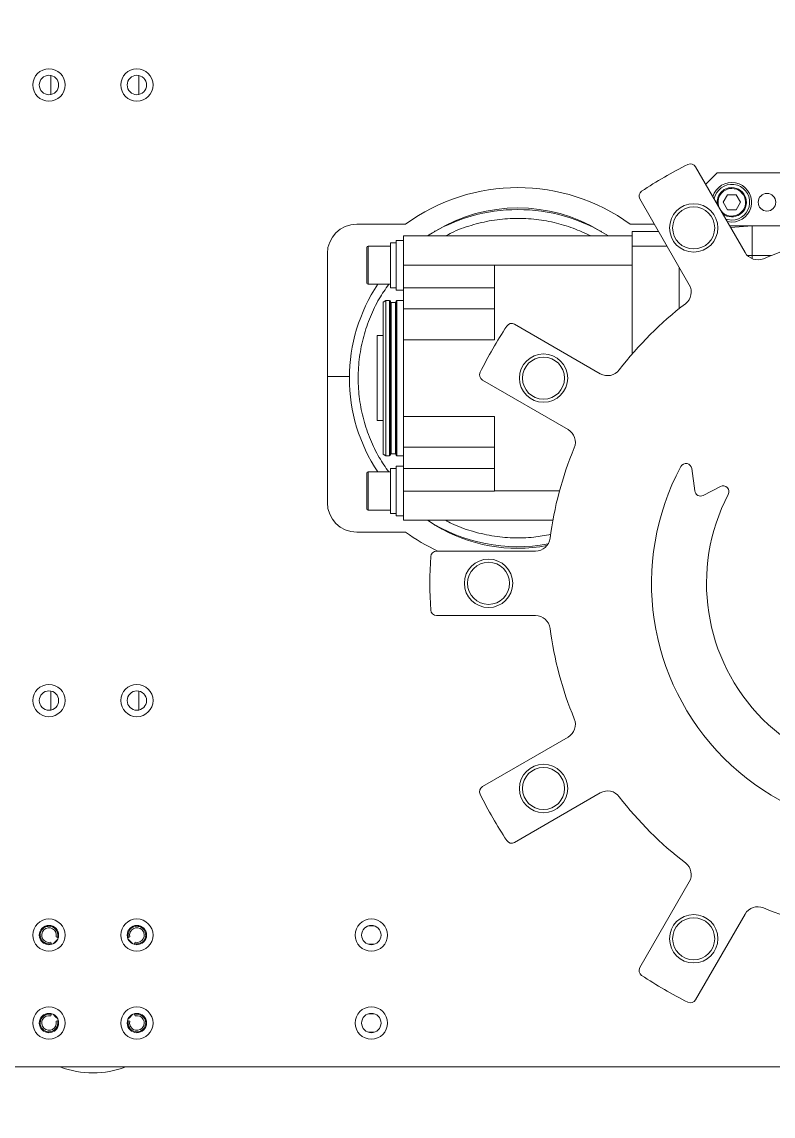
# Model space of a CAD drawing. Header units: millimetres. Extents: x 169 to 14583, y -399 to 10804.
# Drawn here: x 5844.6 to 6101, y 5538.8 to 5912 of the extents above; entities that cross this region are included whole.
import ezdxf

# ---------------------------------------------------------------- set-up
doc = ezdxf.new("R2010")
doc.units = ezdxf.units.MM
doc.header["$LTSCALE"] = 35
doc.layers.add('13', color=6, linetype='Continuous')

msp = doc.modelspace()

# ---------------------------------------------------------------- linework, layer by layer
at = {"color": 7, "linetype": 'Continuous', "lineweight": 18}
for p, q in [((5854.529, 5887.283), (5854.529, 5893.753)), ((5884.529, 5887.283), (5884.529, 5893.753)), ((6074.533, 5862.628), (6091.419, 5833.381)), ((6081.879, 5860.518), (6077.994, 5856.633)), ((6106.879, 5860.518), (6081.879, 5860.518)), ((6072.366, 5822.381), (6055.481, 5851.628)), ((6083.943, 5850.518), (6085.411, 5853.06)), ((6083.943, 5850.518), (6085.411, 5847.976)), ((6088.346, 5853.06), (6085.411, 5853.06)), ((6088.346, 5853.06), (6089.814, 5850.518)), ((6089.814, 5850.518), (6088.346, 5847.976)), ((6085.411, 5847.976), (6088.346, 5847.976)), ((5958.879, 5843.018), (5975.554, 5843.018)), ((6052.203, 5843.018), (6060.452, 5843.018)), ((6093.879, 5842.518), (6086.144, 5842.518)), ((6093.879, 5842.518), (6086.485, 5841.926)), ((6093.879, 5832.364), (6093.879, 5842.518)), ((6132.473, 5842.518), (6093.879, 5842.518)), ((5974.879, 5839.018), (5974.879, 5829.045)), ((6052.879, 5839.018), (5974.879, 5839.018)), ((6052.879, 5840.518), (6061.895, 5840.518)), ((6052.879, 5835.518), (6052.879, 5840.518)), ((5962.379, 5831.347), (5962.379, 5835.118)), ((5970.379, 5835.518), (5962.779, 5835.518)), ((5962.779, 5835.518), (5962.779, 5831.5)), ((5972.379, 5836.718), (5970.379, 5836.718)), ((5970.379, 5836.718), (5970.379, 5821.318)), ((5974.879, 5837.518), (5972.379, 5837.518)), ((5972.379, 5837.518), (5972.379, 5820.518)), ((6064.782, 5835.518), (6052.879, 5835.518)), ((6052.879, 5798.742), (6052.879, 5835.518)), ((5948.879, 5748.018), (5948.879, 5833.018)), ((5962.379, 5822.918), (5962.379, 5831.347)), ((5962.779, 5831.5), (5962.779, 5822.518)), ((6092.311, 5832.302), (6093.879, 5832.364)), ((6093.879, 5831.244), (6093.879, 5832.364)), ((6100.399, 5832.364), (6093.879, 5832.364)), ((5974.879, 5829.045), (6005.879, 5829.045)), ((5974.879, 5829.045), (5974.879, 5821.357)), ((6005.879, 5829.018), (6005.879, 5829.045)), ((6005.879, 5829.018), (6052.879, 5829.018)), ((6005.879, 5803.572), (6005.879, 5829.018)), ((6068.879, 5814.193), (6068.879, 5828.422)), ((5962.779, 5822.518), (5970.379, 5822.518)), ((5970.379, 5821.318), (5972.379, 5821.318)), ((5972.379, 5820.518), (5974.879, 5820.518)), ((5974.879, 5821.357), (6005.879, 5821.357)), ((5974.879, 5821.357), (5974.879, 5814.102)), ((5968.879, 5817.018), (5967.879, 5816.441)), ((5967.879, 5816.441), (5967.879, 5764.595)), ((5970.079, 5817.018), (5968.879, 5817.018)), ((5968.879, 5817.018), (5968.879, 5764.018)), ((5970.079, 5817.018), (5970.079, 5764.018)), ((5970.379, 5764.318), (5970.379, 5816.718)), ((5972.079, 5816.318), (5970.679, 5816.318)), ((5970.679, 5816.318), (5970.679, 5764.718)), ((5972.079, 5764.718), (5972.079, 5816.318)), ((5972.579, 5817.018), (5972.379, 5816.818)), ((5972.379, 5816.818), (5972.379, 5764.218)), ((5974.879, 5817.018), (5972.579, 5817.018)), ((5972.579, 5817.018), (5972.579, 5764.018)), ((6005.879, 5814.102), (5974.879, 5814.102)), ((5974.879, 5814.102), (5974.879, 5803.572)), ((6012.769, 5808.916), (6042.016, 5792.03)), ((5967.879, 5805.018), (5965.879, 5805.018)), ((5965.879, 5805.018), (5965.879, 5776.018)), ((5974.879, 5803.572), (5974.879, 5777.464)), ((5974.879, 5803.572), (6005.879, 5803.572)), ((5948.879, 5791.018), (5956.381, 5791.018)), ((6031.016, 5772.977), (6001.769, 5789.863)), ((5965.879, 5776.018), (5967.879, 5776.018)), ((6005.879, 5777.464), (5974.879, 5777.464)), ((5974.879, 5777.464), (5974.879, 5766.934)), ((6005.879, 5752.018), (6005.879, 5777.464)), ((5967.879, 5764.595), (5968.879, 5764.018)), ((5968.879, 5764.018), (5970.079, 5764.018)), ((5970.679, 5764.718), (5972.079, 5764.718)), ((5972.379, 5764.218), (5972.579, 5764.018)), ((5972.579, 5764.018), (5974.879, 5764.018)), ((5974.879, 5766.934), (6005.879, 5766.934)), ((5974.879, 5766.934), (5974.879, 5759.679)), ((5974.879, 5760.518), (5972.379, 5760.518)), ((5972.379, 5760.518), (5972.379, 5743.518)), ((5962.379, 5754.347), (5962.379, 5758.118)), ((5970.379, 5758.518), (5962.779, 5758.518)), ((5962.779, 5758.518), (5962.779, 5754.5)), ((5972.379, 5759.718), (5970.379, 5759.718)), ((5970.379, 5759.718), (5970.379, 5744.318)), ((5974.879, 5759.679), (5974.879, 5751.991)), ((6005.879, 5759.679), (5974.879, 5759.679)), ((6073.236, 5759.646), (6074.217, 5752.038)), ((5962.379, 5745.918), (5962.379, 5754.347)), ((5962.779, 5754.5), (5962.779, 5745.518)), ((6077.119, 5750.518), (6082.995, 5753.557)), ((5974.879, 5751.991), (5974.879, 5742.018)), ((6005.879, 5751.991), (5974.879, 5751.991)), ((6005.879, 5751.991), (6005.879, 5752.018)), ((6028.087, 5752.018), (6005.879, 5752.018)), ((5962.779, 5745.518), (5970.379, 5745.518)), ((5970.379, 5744.318), (5972.379, 5744.318)), ((5972.379, 5743.518), (5974.879, 5743.518)), ((5974.879, 5742.018), (6025.82, 5742.018)), ((5975.554, 5738.018), (5958.879, 5738.018)), ((5986.135, 5731.518), (6019.907, 5731.518)), ((6019.907, 5709.518), (5986.135, 5709.518)), ((5854.529, 5677.283), (5854.529, 5683.753)), ((5884.529, 5677.283), (5884.529, 5683.753)), ((6001.769, 5651.172), (6031.016, 5668.058)), ((6042.016, 5649.006), (6012.769, 5632.12)), ((6055.481, 5589.408), (6072.366, 5618.655)), ((6091.419, 5607.655), (6074.533, 5578.408)), ((5964.862, 5603.668), (5962.895, 5603.668)), ((5856.776, 5599.741), (5856.293, 5599.871)), ((5857.066, 5599.664), (5856.776, 5599.741)), ((5880.981, 5599.741), (5880.691, 5599.664)), ((5881.464, 5599.871), (5880.981, 5599.741)), ((5854.526, 5598.103), (5854.655, 5597.62)), ((5854.655, 5597.62), (5854.733, 5597.33)), ((5880.89, 5599.118), (5882.479, 5597.53)), ((5883.025, 5597.33), (5883.102, 5597.62)), ((5883.102, 5597.62), (5883.232, 5598.103)), ((5962.895, 5597.368), (5964.862, 5597.368)), ((5854.655, 5573.416), (5854.526, 5572.933)), ((5854.733, 5573.705), (5854.655, 5573.416)), ((5883.102, 5573.416), (5883.025, 5573.705)), ((5883.232, 5572.933), (5883.102, 5573.416)), ((5964.862, 5573.668), (5962.895, 5573.668)), ((5856.293, 5571.165), (5856.776, 5571.294)), ((5856.776, 5571.294), (5857.066, 5571.372)), ((5880.691, 5571.372), (5880.981, 5571.294)), ((5880.981, 5571.294), (5881.464, 5571.165)), ((5962.895, 5567.368), (5964.862, 5567.368)), ((5840.879, 5555.518), (6296.879, 5555.518))]:
    msp.add_line(p, q, dxfattribs=at)
at = {"color": 7, "linetype": 'Continuous', "lineweight": 18, "flags": 128}
for points in [[(6086.879, 5844.418), (6085.419, 5844.595), (6084.845, 5844.767)], [(6086.879, 5843.768), (6085.322, 5843.95), (6085.316, 5843.951)], [(5855.279, 5597.53), (5855.628, 5597.913), (5856.867, 5599.118)], [(5856.867, 5571.918), (5856.028, 5572.707), (5855.279, 5573.506)], [(5882.479, 5573.506), (5881.233, 5572.228), (5880.89, 5571.918)]]:
    msp.add_lwpolyline(points, dxfattribs=at)
at = {"color": 7, "linetype": 'Continuous', "lineweight": 18}
for centre, radius in [((5853.879, 5890.518), 5.5), ((5883.879, 5890.518), 5.5), ((5853.879, 5890.518), 3.3), ((5883.879, 5890.518), 3.3), ((6098.879, 5850.518), 3), ((6073.879, 5841.761), 8.25), ((6073.879, 5841.761), 7.178), ((6022.635, 5790.518), 8.25), ((6022.635, 5790.518), 7.178), ((6003.879, 5720.518), 8.25), ((6003.879, 5720.518), 7.178), ((5853.879, 5680.518), 5.5), ((5883.879, 5680.518), 5.5), ((5853.879, 5680.518), 3.3), ((5883.879, 5680.518), 3.3), ((6022.635, 5650.518), 8.25), ((6022.635, 5650.518), 7.178), ((6073.879, 5599.274), 8.25), ((5853.879, 5600.518), 5.5), ((5853.879, 5600.518), 3.3), ((5883.879, 5600.518), 5.5), ((5883.879, 5600.518), 3.3), ((5963.879, 5600.518), 5.5), ((5963.879, 5600.518), 3.3), ((6073.879, 5599.274), 7.178), ((5853.879, 5570.518), 5.5), ((5853.879, 5570.518), 3.3), ((5883.879, 5570.518), 5.5), ((5883.879, 5570.518), 3.3), ((5963.879, 5570.518), 5.5), ((5963.879, 5570.518), 3.3)]:
    msp.add_circle(centre, radius, dxfattribs=at)
for centre, radius, start, end in [((6143.879, 5720.518), 160, 116.73455, 123.26545), ((6072.801, 5861.628), 2, 30, 116.73455), ((6086.879, 5850.518), 6.75, 270, 163.38495), ((6013.879, 5790.518), 65, 53.87107, 126.12893), ((6057.213, 5852.628), 2, 123.26545, 210), ((6086.879, 5850.518), 6.1, 270, 169.47218), ((6086.879, 5850.518), 5, 90, 188.01936), ((6086.879, 5850.518), 4.7, 90, 200.57487), ((6086.879, 5850.518), 4.7, 219.42513, 90), ((6086.879, 5850.518), 5, 231.98064, 90), ((6013.879, 5790.518), 57.5, 57.50926, 122.49074), ((6013.879, 5794.098), 54.48, 59.04685, 120.95315), ((5958.879, 5833.018), 10, 90, 180), ((5987.401, 5838.247), 3, 120.95315, 132.74287), ((6040.357, 5838.247), 3, 47.25713, 59.04685), ((6143.879, 5720.518), 120, 97.35404, 112.64596), ((5962.779, 5835.118), 0.4, 90, 180), ((6095.749, 5835.881), 5, 210, 292.64596), ((6013.879, 5790.518), 57.5, 146.18441, 180), ((5962.779, 5822.918), 0.4, 180, 270), ((6068.036, 5819.881), 5, 307.35404, 30), ((5970.079, 5816.718), 0.3, 0, 90), ((5970.679, 5816.618), 0.3, 180, 270), ((5972.079, 5816.618), 0.3, 270, 0), ((6143.879, 5720.518), 120, 127.35404, 142.64596), ((6011.769, 5807.184), 2, 60, 146.73455), ((6143.879, 5720.518), 160, 146.73455, 153.26545), ((6013.879, 5790.518), 57.5, 180, 213.81559), ((6002.769, 5791.595), 2, 153.26545, 240), ((6044.516, 5796.36), 5, 240, 322.64596), ((6028.516, 5768.647), 5, 337.35404, 60), ((5970.079, 5764.318), 0.3, 270, 0), ((5970.679, 5764.418), 0.3, 90, 180), ((5972.079, 5764.418), 0.3, 0, 90), ((6143.879, 5720.518), 120, 157.35404, 172.64596), ((6143.879, 5720.518), 84.375, 151.84304, 298.10361), ((6071.252, 5759.39), 2, 7.34885, 151.84304), ((5962.779, 5758.118), 0.4, 90, 180), ((6083.914, 5751.78), 2, 332.46489, 117.34885), ((6076.2, 5752.294), 2, 187.34885, 297.34885), ((6143.879, 5720.518), 65.625, 152.46489, 297.54027), ((5958.879, 5748.018), 10, 180, 270), ((5962.779, 5745.918), 0.4, 180, 270), ((6013.879, 5790.518), 57.5, 237.50926, 280.33868), ((6013.879, 5790.518), 65, 233.87107, 245.18837), ((5987.401, 5742.789), 3, 227.25713, 239.04685), ((6013.879, 5786.938), 54.48, 239.04685, 280.48094), ((6019.907, 5736.518), 5, 270, 352.64596), ((5986.135, 5729.518), 2, 90, 176.73455), ((6143.879, 5720.518), 160, 176.73455, 183.26545), ((5986.135, 5711.518), 2, 183.26545, 270), ((6019.907, 5704.518), 5, 7.35404, 90), ((6143.879, 5720.518), 120, 187.35404, 202.64596), ((6028.516, 5672.388), 5, 300, 22.64596), ((6002.769, 5649.44), 2, 120, 206.73455), ((6143.879, 5720.518), 160, 206.73455, 213.26545), ((6044.516, 5644.676), 5, 37.35404, 120), ((6143.879, 5720.518), 120, 217.35404, 232.64596), ((6011.769, 5633.852), 2, 213.26545, 300), ((6068.036, 5621.155), 5, 330, 52.64596), ((6095.749, 5605.155), 5, 67.35404, 150), ((6143.879, 5720.518), 120, 247.35404, 262.64596), ((5853.879, 5600.518), 3, 345, 285), ((5883.879, 5600.518), 3, 255, 195), ((5853.879, 5600.518), 2.5, 345, 285), ((5883.879, 5600.518), 2.5, 255, 195), ((6057.213, 5588.408), 2, 150, 236.73455), ((6143.879, 5720.518), 160, 236.73455, 243.26545), ((6072.801, 5579.408), 2, 243.26545, 330), ((5853.879, 5570.518), 3, 75, 15), ((5883.879, 5570.518), 3, 165, 105), ((5853.879, 5570.518), 2.5, 75, 15), ((5883.879, 5570.518), 2.5, 165, 105), ((5868.879, 5585.518), 32, 249.63587, 290.36413)]:
    msp.add_arc(centre, radius, start, end, dxfattribs=at)
for points, knots in [([(5989.24, 5839.018), (5989.899, 5839.384), (5992.656, 5840.917), (5997.946, 5842.761), (6004.968, 5844.458), (6012.157, 5845.145), (6019.287, 5844.906), (6026.181, 5843.75), (6032.719, 5841.843), (6036.755, 5839.948), (6038.738, 5839.018)], [0, 0, 0, 0, 0.0440096, 0.1840058, 0.3248242, 0.4652303, 0.604011, 0.7400359, 0.872308, 1, 1, 1, 1]), ([(5969.813, 5758.518), (5968.694, 5760.136), (5966.271, 5763.639), (5963.4, 5769.615), (5961.109, 5776.273), (5959.699, 5783.304), (5959.218, 5790.518), (5959.699, 5797.732), (5961.109, 5804.762), (5963.4, 5811.42), (5966.271, 5817.397), (5968.694, 5820.9), (5969.813, 5822.518)], [0, 0, 0, 0, 0.0861702, 0.1865616, 0.2895358, 0.3943068, 0.5, 0.6056932, 0.7104642, 0.8134384, 0.9138298, 1, 1, 1, 1]), ([(6025.119, 5737.251), (6023.191, 5736.882), (6018.925, 5736.066), (6012.155, 5735.906), (6004.969, 5736.574), (5997.946, 5738.276), (5992.656, 5740.119), (5989.899, 5741.651), (5989.24, 5742.018)], [0, 0, 0, 0, 0.1592501, 0.3524252, 0.5478627, 0.7438741, 0.9387411, 1, 1, 1, 1])]:
    msp.add_open_spline(points, degree=3, knots=knots, dxfattribs=at)
at = {"layer": '13'}
msp.add_circle((6143.879, 5763.018), 483.158, dxfattribs=at)

doc.saveas('drawing.dxf')
